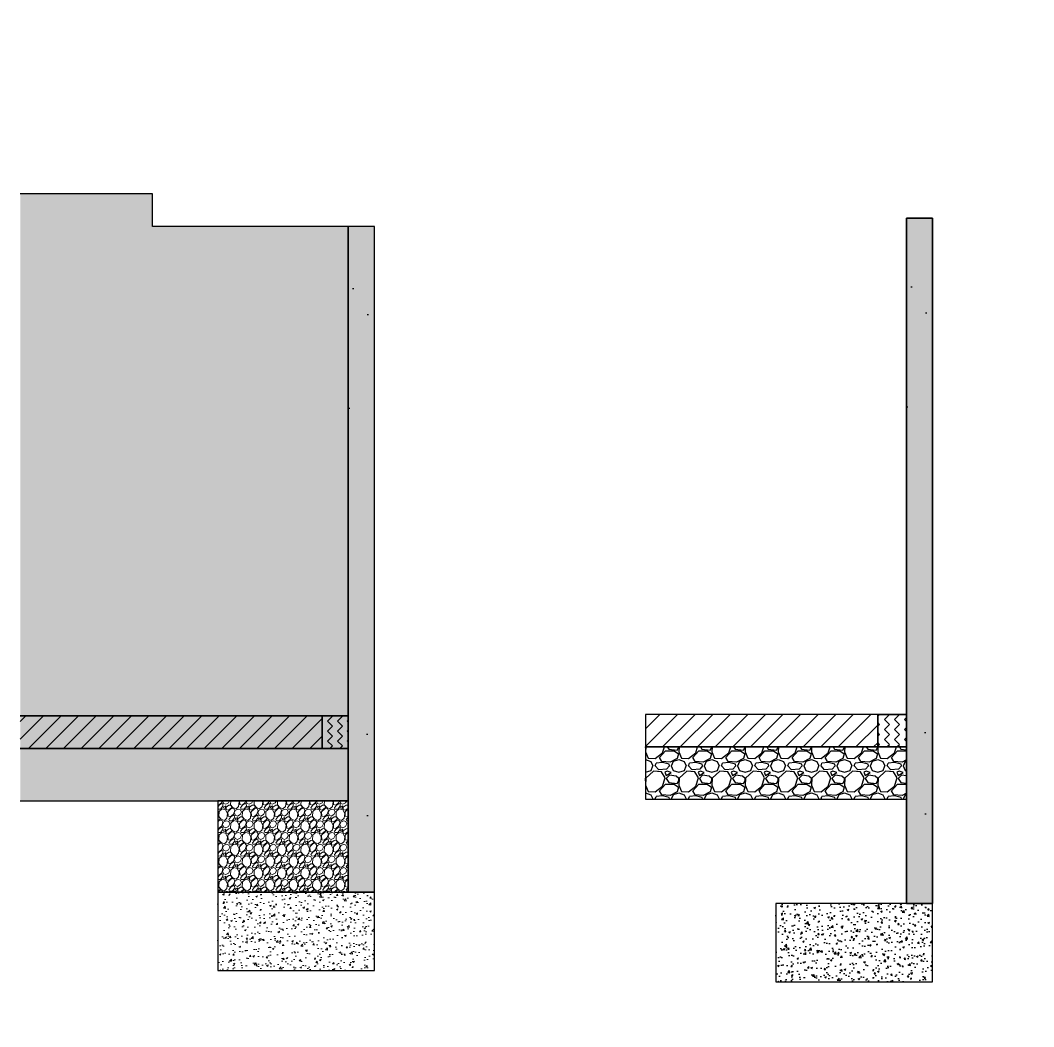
# Paper-space layout 'A3-Landscape' of a CAD drawing. Header units: centimetres. Extents: x 20 to 279, y 20 to 277.
# The model-space entities are those that its viewports show. They can reach past a viewport. Long polylines and large blocks are cut down to what shows.
import ezdxf

# ---------------------------------------------------------------- set-up
doc = ezdxf.new("R2010")
doc.units = ezdxf.units.CM
for name, color, linetype in [('Dimensions', 6, 'Continuous'), ('Gravier', 120, 'Continuous'), ('Isolant pourtour radier', 36, 'Continuous'), ('Misapor', 4, 'Continuous'), ('Mur de soutenement', 1, 'Continuous'), ('Radier', 5, 'Continuous'), ('Title Block', 250, 'Continuous')]:
    doc.layers.add(name, color=color, linetype=linetype)
doc.layers.add('hatches', color=253, linetype='Continuous', lineweight=5)
doc.layers.get('Dimensions').off()
doc.layers.get('Title Block').off()
pattern_1 = [(50, (24800, 6e-14), (1821.85, -159.4), [190.5, -2095.5]), (355, (24800, 6e-14), (-352.4, 1910.6), [152.4, -1676.4]), (100.45, (24951.8, -13.3), (1469.4, 1751.2), [161.9, -1780.9]), (46.184, (24800, 508), (2710.8, -420.4), [285.75, -3143.25]), (96.636, (25026, 473), (2374, 2474.3), [242.9, -2671.4]), (351.184, (24800, 508), (2374, 2474.3), [228.6, -2514.6]), (21, (25054, 381), (1516.14, -1022.65), [190.5, -2095.5]), (326, (25054, 381), (618, 1841.9), [152.4, -1676.4]), (71.45, (25180.3, 295.8), (2134.16, 819.2), [161.9, -1780.9]), (37.5, (24800, 6e-14), (30.89, 845.55), [0, -1656.08, 0, -1701.8, 0, -1682.75]), (7.5, (24800, 6e-14), (668.2, 1001.8), [0, -970.28, 0, -1617.98, 0, -641.35]), (327.5, (24233.6, 6e-14), (1355.91, -57.29), [0, -635, 0, -1981.2, 0, -2628.9]), (317.5, (23979.6, 6e-14), (1481.3, 254.26), [0, -825.5, 0, -1315.72, 0, -1866.9])]
pattern_2 = [(45, (0, 0), (7e-15, 76.33218), [53.975, -53.975]), (135, (38.166, 38.166), (-76.33218, 7e-15), [53.975, -53.975])]

msp = doc.modelspace()

# ---------------------------------------------------------------- hatches: boundary and pattern name
at = {"layer": 'hatches'}
h = msp.add_hatch(dxfattribs=at)
h.set_pattern_fill('AR-CONC', color=256, scale=0.7)
h.paths.add_polyline_path([(26800, 4400), (25300, 4400), (25300, 4650), (5000, 4650), (5000, 650), (26800, 650)])
h = msp.add_hatch(dxfattribs=at)
h.set_pattern_fill('AR-CONC', color=256, scale=0.7)
h.set_pattern_definition([(50, (24800, 6e-14), (127.5293, -11.1574), [13.335, -146.685]), (355, (24800, 6e-14), (-24.6704, 133.7398), [10.668, -117.3484]), (100.4514, (24810.63, -0.93), (102.859, 122.5824), [11.333, -124.6632]), (46.1842, (24800, 35.56), (189.7553, -29.4296), [20.0025, -220.0275]), (96.6356, (24815.81, 33.1), (166.183, 173.198), [16.9995, -186.995]), (351.184, (24800, 35.56), (166.183, 173.198), [16.002, -176.022]), (21, (24817.78, 26.67), (106.13, -71.5856), [13.335, -146.685]), (326, (24817.78, 26.67), (43.2614, 128.9316), [10.668, -117.348]), (71.4514, (24826.62, 20.7), (149.3915, 57.346), [11.333, -124.663]), (37.5, (24800, 6e-14), (2.16202, 59.18853), [0, -115.9256, 0, -119.126, 0, -117.7925]), (7.5, (24800, 6e-14), (46.7738, 70.1264), [0, -67.9196, 0, -113.2586, 0, -44.8945]), (327.5, (24760.35, 6e-14), (94.9134, -4.0101), [0, -44.45, 0, -138.684, 0, -184.023]), (317.5, (24742.57, 6e-14), (103.6904, 17.7985), [0, -57.785, 0, -92.1004, 0, -130.683])])
h.paths.add_polyline_path([(27000, 4400), (26800, 4400), (26800, -700), (27000, -700)])
h = msp.add_hatch(dxfattribs=at)
h.set_pattern_fill('ANSI31', color=256, scale=30)
h.set_pattern_definition([(45, (8593, -2e-05), (-67.3519, 67.3519), [])])
h.paths.add_polyline_path([(26600, 650), (5000, 650), (5000, 400), (26600, 400)])
h = msp.add_hatch(dxfattribs=at)
h.set_pattern_fill('HONEY', color=256, scale=10, angle=45)
h.paths.add_polyline_path([(5000, 0), (26800, 0), (26800, 400), (5000, 400)])
h = msp.add_hatch(dxfattribs=at)
h.set_pattern_fill('GRAVEL', color=256, scale=5, angle=45)
h.paths.add_polyline_path([(25800, -700), (26800, -700), (26800, 0), (25800, 0)])
h = msp.add_hatch(dxfattribs=at)
h.set_pattern_fill('AR-CONC', color=256, scale=0.7)
h.set_pattern_definition([(50, (24800, 100), (127.5293, -11.1574), [13.335, -146.685]), (355, (24800, 100), (-24.6704, 133.74), [10.668, -117.3484]), (100.4514, (24810.63, 99.07), (102.859, 122.5824), [11.333, -124.663]), (46.184, (24800, 135.56), (189.755, -29.43), [20.003, -220.028]), (96.6356, (24815.81, 133.1), (166.183, 173.198), [17, -186.995]), (351.184, (24800, 135.56), (166.183, 173.198), [16.002, -176.022]), (21, (24817.78, 126.67), (106.13, -71.5856), [13.335, -146.685]), (326, (24817.78, 126.67), (43.2614, 128.9316), [10.668, -117.348]), (71.4514, (24826.62, 120.7), (149.3915, 57.346), [11.333, -124.663]), (37.5, (24800, 100), (2.162, 59.1885), [0, -115.9256, 0, -119.126, 0, -117.7925]), (7.5, (24800, 100), (46.7738, 70.1264), [0, -67.9196, 0, -113.2586, 0, -44.8945]), (327.5, (24760.35, 100), (94.9134, -4.0101), [0, -44.45, 0, -138.684, 0, -184.023]), (317.5, (24742.57, 100), (103.6904, 17.7985), [0, -57.785, 0, -92.1004, 0, -130.683])])
h.paths.add_polyline_path([(27000, -700), (25800, -700), (25800, -1300), (27000, -1300)])
at = {"layer": 'Isolant pourtour radier'}
h = msp.add_hatch(dxfattribs=at)
h.set_pattern_fill('ZIGZAG', color=256, scale=17, angle=45)
h.set_pattern_definition(pattern_2)
h.paths.add_polyline_path([(2000, 650), (1780, 650), (1780, 400), (2000, 400)])
h = msp.add_hatch(dxfattribs=at)
h.set_pattern_fill('ZIGZAG', color=256, scale=17, angle=45)
h.set_pattern_definition(pattern_2)
h.paths.add_polyline_path([(26800, 650), (26600, 650), (26600, 400), (26800, 400)])
at = {"layer": 'Misapor'}
h = msp.add_hatch(dxfattribs=at)
h.set_pattern_fill('GRAVEL', color=256, scale=10)
h.paths.add_polyline_path([(2000, 400), (1780, 400), (0, 400), (0, 0), (2000, 0)])
at = {"layer": 'Mur de soutenement'}
h = msp.add_hatch(dxfattribs=at)
h.set_pattern_fill('AR-CONC', color=256, scale=0.7)
h.paths.add_polyline_path([(26800, 4400), (25300, 4400), (25300, 4650), (5000, 4650), (5000, 0), (26800, 0)])
h = msp.add_hatch(dxfattribs=at)
h.set_pattern_fill('AR-CONC', color=256, scale=0.7)
h.paths.add_polyline_path([(26800, 4400), (25300, 4400), (25300, 4650), (5000, 4650), (5000, 0), (26800, 0)])
h = msp.add_hatch(dxfattribs=at)
h.set_pattern_fill('AR-CONC', color=256, scale=0.7)
h.paths.add_polyline_path([(26800, 4400), (25300, 4400), (25300, 4650), (5000, 4650), (5000, 0), (26800, 0)])
h = msp.add_hatch(dxfattribs=at)
h.set_pattern_fill('AR-CONC', color=256, scale=0.7)
h.paths.add_polyline_path([(26800, 4400), (25300, 4400), (25300, 4650), (5000, 4650), (5000, 0), (26800, 0)])
h = msp.add_hatch(dxfattribs=at)
h.set_pattern_fill('AR-CONC', color=256, scale=10)
h.paths.add_polyline_path([(2200, 4450), (2000, 4450), (2000, -800), (2200, -800)])
h = msp.add_hatch(dxfattribs=at)
h.set_pattern_fill('AR-CONC', color=256, scale=10)
h.paths.add_polyline_path([(2200, 4450), (2000, 4450), (2000, -800), (2200, -800)])
h = msp.add_hatch(dxfattribs=at)
h.set_pattern_fill('AR-CONC', color=256, scale=10)
h.paths.add_polyline_path([(2000, -800), (2000, 4450), (2200, 4450), (2200, -800)])
h = msp.add_hatch(dxfattribs=at)
h.set_pattern_fill('AR-CONC', color=256, scale=0.7)
h.paths.add_polyline_path([(2200, 4450), (2000, 4450), (2000, -800), (2200, -800)])
h = msp.add_hatch(dxfattribs=at)
h.set_pattern_fill('AR-CONC', color=256, scale=10)
h.set_pattern_definition(pattern_1)
h.paths.add_polyline_path([(27000, 4450), (26800, 4450), (26800, -800), (27000, -800)])
h = msp.add_hatch(dxfattribs=at)
h.set_pattern_fill('AR-CONC', color=256, scale=10)
h.set_pattern_definition(pattern_1)
h.paths.add_polyline_path([(27000, 4450), (26800, 4450), (26800, -800), (27000, -800)])
h = msp.add_hatch(dxfattribs=at)
h.set_pattern_fill('AR-CONC', color=256, scale=10)
h.set_pattern_definition(pattern_1)
h.paths.add_polyline_path([(26800, -800), (26800, 4450), (27000, 4450), (27000, -800)])
h = msp.add_hatch(dxfattribs=at)
h.set_pattern_fill('AR-CONC', color=256, scale=0.7)
h.paths.add_polyline_path([(2200, -800), (1000, -800), (1000, -1400), (2200, -1400)])
at = {"layer": 'Radier'}
h = msp.add_hatch(dxfattribs=at)
h.set_pattern_fill('ANSI31', color=256, scale=30)
h.paths.add_polyline_path([(1780, 650), (0, 650), (0, 400), (1780, 400)])

# ---------------------------------------------------------------- linework, layer by layer
at = {"layer": 'Gravier'}
msp.add_lwpolyline([(25800, -700), (26800, -700), (26800, 0), (25800, 0)], close=True, dxfattribs=at)
at = {"layer": 'Isolant pourtour radier'}
for points in [[(1780, 650), (2000, 650), (2000, 400), (1780, 400)], [(2000, 650), (1780, 650), (1780, 400), (2000, 400)], [(26800, 650), (26600, 650), (26600, 400), (26800, 400)]]:
    msp.add_lwpolyline(points, close=True, dxfattribs=at)
at = {"layer": 'Misapor'}
for points in [[(0, 0), (2000, 0), (2000, 400), (0, 400)], [(5000, 0), (26800, 0), (26800, 400), (5000, 400)]]:
    msp.add_lwpolyline(points, close=True, dxfattribs=at)
at = {"layer": 'Mur de soutenement'}
for points in [[(26800, 4400), (25300, 4400), (25300, 4650), (5000, 4650), (5000, 0), (26800, 0)], [(26800, 4400), (25300, 4400), (25300, 4650), (5000, 4650), (5000, 650), (26800, 650)], [(2000, -800), (2000, 4450), (2200, 4450), (2200, -800)], [(2200, 4450), (2000, 4450), (2000, -800), (2200, -800)], [(2200, 4450), (2000, 4450), (2000, -800), (2200, -800)], [(27000, 4400), (26800, 4400), (26800, -700), (27000, -700)], [(27000, 4400), (26800, 4400), (26800, -700), (27000, -700)], [(27000, -700), (25800, -700), (25800, -1300), (27000, -1300)], [(2200, -800), (1000, -800), (1000, -1400), (2200, -1400)]]:
    msp.add_lwpolyline(points, close=True, dxfattribs=at)
at = {"layer": 'Radier'}
for points in [[(0, 400), (1780, 400), (1780, 650), (0, 650)], [(5000, 400), (26600, 400), (26600, 650), (5000, 650)]]:
    msp.add_lwpolyline(points, close=True, dxfattribs=at)

psp = doc.layouts.new('A3-Landscape')

# ---------------------------------------------------------------- viewports
at = {"layer": 'Dimensions', "transparency": 33554457, "view_target_point": (1257.38, 1825)}
psp.add_viewport(center=(216.56, 148.5), size=(124.58, 257), view_center_point=(-150.94, 287.08), view_height=7710, dxfattribs=at)
at = {"layer": 'Title Block', "transparency": 33554457, "view_target_point": (1257.38, 1825)}
psp.add_viewport(center=(85.29, 148.5), size=(130.56, 257), view_center_point=(24987.68, 299.29), view_height=7710, status=3, dxfattribs=at)

doc.saveas('drawing.dxf')
